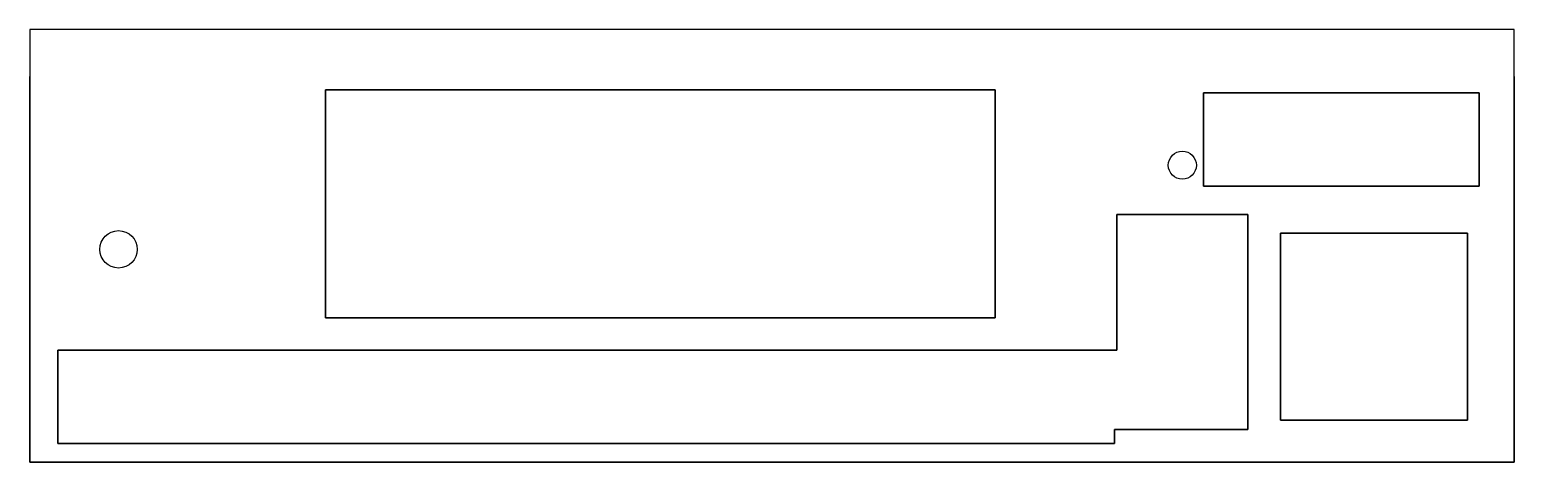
# Model space of a CAD drawing. Header units: millimetres. Extents: x -79 to 79, y -21 to 26.
import ezdxf

# ---------------------------------------------------------------- set-up
doc = ezdxf.new("R2010")
doc.units = ezdxf.units.MM
doc.layers.get('0').update_dxf_attribs({"linetype": 'CONTINUOUS'})

msp = doc.modelspace()

# ---------------------------------------------------------------- linework, layer by layer
for p, q in [((-79.42, 25.63), (-79.42, 20.63)), ((79.33, 25.63), (-79.42, 25.63)), ((79.33, 20.63), (79.33, 25.63)), ((-79.42, 20.63), (-79.42, -20.65)), ((-79.42, -20.65), (-79.42, 20.63)), ((79.33, -20.65), (79.33, 20.63)), ((79.33, 20.63), (79.33, -20.65)), ((-79.42, -20.65), (79.33, -20.65)), ((79.33, -20.65), (-79.42, -20.65))]:
    msp.add_line(p, q)
for points in [[(-47.8, -5.2), (-47.8, 19.2), (23.8, 19.2), (23.8, -5.2)], [(23.8, 19.2), (-47.8, 19.2), (-47.8, -5.2), (23.8, -5.2)], [(75.58, 8.88), (46.08, 8.88), (46.08, 18.88), (75.58, 18.88)], [(46.08, 18.88), (46.08, 8.88), (75.58, 8.88), (75.58, 18.88)], [(50.83, -17.15), (36.58, -17.15), (36.58, -18.65), (-76.42, -18.65), (-76.42, -8.65), (36.83, -8.65), (36.83, 5.85), (50.83, 5.85)], [(36.58, -18.65), (36.58, -17.15), (50.83, -17.15), (50.83, 5.85), (36.83, 5.85), (36.83, -8.65), (-76.42, -8.65), (-76.42, -18.65)], [(54.33, 3.85), (74.33, 3.85), (74.33, -16.15), (54.33, -16.15)], [(74.33, -16.15), (74.33, 3.85), (54.33, 3.85), (54.33, -16.15)]]:
    msp.add_lwpolyline(points, close=True)
for centre, radius in [((43.83, 11.13), 1.5), ((43.83, 11.13), 1.5), ((-69.92, 2.13), 2), ((-69.92, 2.13), 2)]:
    msp.add_circle(centre, radius)

doc.saveas('drawing.dxf')
